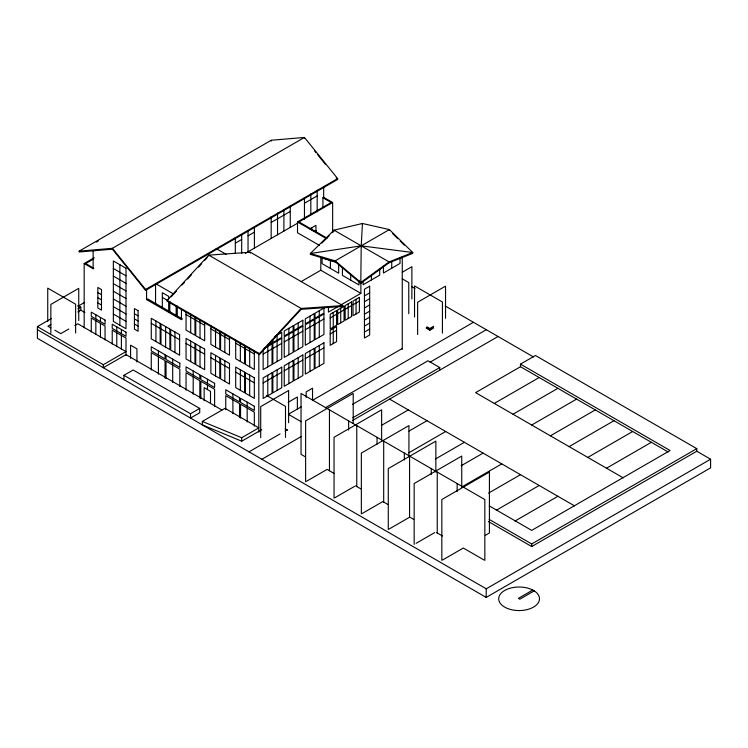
<?xml version="1.0" encoding="UTF-8"?>
<svg xmlns="http://www.w3.org/2000/svg" width="748" height="748" viewBox="0 0 748 748"><rect width="100%" height="100%" fill="white"/><g stroke="black" fill="none" stroke-linecap="round" stroke-linejoin="round"><path stroke-width="1.12" d="M362.453 224.353L362.453 223.493L361.219 245.849L360.788 283.342L389.054 262.782L412.709 253.366L412.709 252.506L389.39 229.58L362.453 223.493L334.029 230.15L310.373 253.497L310.373 254.357L335.169 261.735L360.788 283.342M167.103 300.359L208.757 255.124L250.412 252.263L342.762 305.586L342.762 306.446L301.107 309.307L259.453 354.543L167.103 301.22L167.103 300.359L259.453 353.673L259.453 354.543M171.04 296.956L176.537 290.981M182.035 285.007L184.401 282.445M187.542 279.032L191.469 274.768M198.538 267.083L201.689 263.67M204.83 260.257L207.187 257.695M259.453 353.673L301.107 308.438L342.762 305.586M321.799 243.091L329.139 235.844M332.393 232.628L334.029 231.02L334.029 230.15L389.054 261.922L412.709 252.506L361.219 245.849L310.373 253.497L335.169 260.865L360.788 282.482L389.054 261.922L389.054 262.782M112.396 249.178L79.176 252.001L79.176 251.141L271.225 140.259L304.445 137.436L337.638 178.594L337.638 179.464L145.579 290.346L112.396 249.178L112.396 248.317L304.445 137.436L304.445 138.296M96.352 242.081L98.381 240.912M84.169 327.82L84.169 263.539L94.285 257.695M93.734 258.883L85.665 263.539L93.893 268.289L93.145 268.728L84.169 263.539M488.322 521.506L531.706 546.545L696.781 451.24L710.6 459.216L710.6 467.855L486.2 597.409L37.4 338.302L37.4 326.642L51.247 318.648M77.895 306.287L84.589 302.416M50.892 324.464L47.9 326.193L50.873 327.914M77.848 308.905L80.84 307.176L80.84 310.196L77.848 311.925M68.797 328.998L60.784 333.636L54.838 330.195M74.819 325.53L77.82 323.791L126.001 351.607L103.327 364.697L37.4 326.642M145.579 290.346L145.579 289.476L337.638 178.594M235.321 243.165L241.679 239.491M248.037 235.826L254.395 232.151M271.178 222.455L290.252 211.45M304.464 203.241L317.18 195.901M146.58 289.345L146.58 299.574L147.702 298.929L182.559 319.05M322.921 207.486L322.921 197.762L323.669 197.332L332.645 202.512L332.645 232.142M319.49 245.428L297.508 232.74L297.508 221.941L331.149 202.512L322.921 197.762M332.645 202.512L299.004 221.941L327.091 238.163M245.307 253.376L297.835 223.044M309.84 228.897L315.955 225.372L315.955 232.609M314.254 231.384L315.955 230.403M123.925 375.3L133.135 369.98L199.725 408.427L199.725 412.746L190.516 418.057L190.516 413.747L123.925 375.3L123.925 379.619M301.145 281.594L320.808 270.243L360.873 293.366L360.873 282.445M274.553 336.581L281.753 332.421L281.753 337.46L272.852 342.603L272.852 339.583M267.793 345.52L272.048 343.061L272.048 340.041M264.072 348.512L272.048 343.902L272.048 364.454L263.137 369.596L263.137 350.055M338.264 306.428L328.428 312.103L328.428 306.82M340.228 305.287L360.873 293.366M402.302 272.225L411.877 266.69L411.877 298.948M263.137 354.075L272.048 348.933M272.852 348.475L281.753 343.332M284.231 341.901L293.132 336.759M293.936 336.291L302.846 331.149M305.315 329.728L314.225 324.585M315.03 324.118L323.94 318.975M364.444 295.899L369.68 292.87M330.205 317.937L336.572 314.263M337.685 313.618L344.052 309.943M345.165 309.298L351.532 305.623M353.019 304.763L359.386 301.089M364.444 301.715L369.68 298.686M364.444 307.952L369.68 304.932M190.516 413.747L199.725 408.427M330.205 333.963L336.572 330.289M364.444 314.197L369.68 311.177M364.444 320.153L369.68 317.133M263.137 382.948L272.048 377.805M272.852 377.338L281.753 372.195M284.231 370.774L293.132 365.632M293.936 365.164L302.846 360.022M305.315 358.601L314.225 353.458M315.03 352.991L323.94 347.848M364.444 326.109L369.68 323.089M202.325 421.433L224.998 408.333L258.827 427.865L241.726 437.73L202.325 421.433L202.325 424.883L241.726 441.189L261.707 429.651M364.444 332.065L369.68 329.045M288.158 402.293L297.367 396.973L297.367 409.006M433.56 326.343L429.82 328.503L427.014 326.885M426.267 327.315L429.82 329.372L433.373 327.315M426.267 328.185L429.82 330.233L433.373 328.185M301.435 406.716L288.326 414.28L301.201 421.713M402.265 348.503L312.533 400.311L312.533 388.212L306.175 391.887L306.175 397.356M249.019 451.839L280.07 433.915M285.082 431.016L287.082 429.866M325.371 407.754L473.419 322.285M352.439 404.397L428.006 360.77L439.759 367.558L439.759 370.148M261.884 459.272L301.098 436.626M430.035 362.191L486.284 329.718M352.794 417.758L439.759 367.558M352.682 420.413L498.037 336.497M381.358 425.453L408.286 409.913M306.596 481.235L327.1 469.398L333.945 473.353M668.114 451.96L520.486 366.726L520.486 364.136L535.437 355.496L696.781 448.65L696.781 451.24M409.034 431.072L426.986 420.703M520.486 366.726L475.606 392.635L623.234 477.869M408.782 452.811L445.686 431.502M494.306 403.434L539.186 377.516M335.02 497.644L354.552 486.368M435.458 459.001L464.386 442.302M513.006 414.224L557.886 388.315M362.322 513.409L382.826 501.571L387.716 504.395M461.142 465.761L483.086 453.092M531.706 425.023L576.586 399.114M389.25 528.958L409.754 517.111M461.89 486.92L501.786 463.891M550.406 435.822L595.286 409.913M488.566 493.11L520.486 474.69M569.106 446.612L613.986 420.703M416.103 543.329L434.653 532.623M496.298 510.239L539.186 485.48M587.806 457.411L632.686 431.502M442.807 559.869L463.311 548.032L483.853 559.897M485.405 535.278L489.416 532.959L489.416 472.044L441.834 499.524L441.834 560.439M514.998 521.038L557.886 496.279M606.506 468.211L651.386 442.302M489.201 519.421L531.706 543.955L696.781 448.65M37.4 329.662L486.247 588.807L710.6 459.216M532.754 590.069L518.373 598.372L519.813 599.204L534.194 590.901M79.176 251.141L112.396 248.317L145.579 289.476M336.6 262.483L322.089 257.966L322.089 263.642L338.676 273.216L338.676 264.25M402.19 278.789L408.763 282.585L408.763 313.692M411.952 286.793L414.972 288.541M445.2 305.997L533.418 356.918M297.508 221.941L326.483 238.668M520.486 364.136L670.086 450.502L531.706 530.397L489.248 505.882M216.191 248.588L226.148 254.339M389.586 399.114L574.614 505.938M173.48 293.945L155.556 283.595L155.556 304.053M113.35 268.513L126.001 275.816M162.325 297.386L167.776 300.537M186.046 314.553L194.957 319.695M195.761 320.163L204.672 325.305M210.88 328.886L219.781 334.029M220.595 334.496L229.496 339.639M235.704 343.22L244.615 348.362M245.419 348.83L254.329 353.972M113.35 276.077L126.001 283.38M146.58 299.574L181.437 319.695L181.437 309.476M113.35 283.632L126.001 290.935M113.35 291.187L126.001 298.489M113.35 298.938L126.001 306.241M151.264 323.342L160.175 328.484M160.988 328.961L169.899 334.104M170.703 334.562L179.614 339.704M186.046 343.426L194.957 348.568M195.761 349.036L204.672 354.178M210.88 357.759L219.781 362.902M220.595 363.369L229.496 368.512M235.704 372.093L244.615 377.235M245.419 377.703L254.329 382.845M97.838 292.608L101.485 294.703M134.434 313.73L138.081 315.834M97.838 297.741L101.485 299.845M113.35 306.68L126.001 313.982M134.434 318.872L138.081 320.976M266.428 395.374L285.502 406.388L285.502 437.486M97.838 302.884L101.485 304.978M134.434 324.006L138.081 326.109M113.35 314.048L126.001 321.35M77.923 305.493L80.84 307.176M80.84 310.196L84.889 312.533M285.11 428.716L287.7 430.212M305.044 456.663L301.033 454.345L301.033 393.429L484.835 499.542L484.835 560.458M355.524 485.807L360.77 488.837M410.568 517.588L413.672 519.374M436.617 532.623L442.479 536.007M221.969 410.044L126.001 354.636L103.327 367.726L103.327 364.697M392.728 233.722L397.721 238.631M400.217 241.09L404.378 245.185M314.553 150.825L315.993 152.62M317.433 154.406L325.371 164.251M336.189 177.669L337.638 179.464M531.706 543.955L531.706 546.545M486.2 588.779L486.2 597.409M461.74 487.098L461.74 456.065L414.158 483.545L414.158 544.46M457.159 483.563L457.159 491.614M445.537 318.386L445.537 286.129L417.636 302.239L417.636 334.487M442.423 333.131L442.423 302.024L414.532 285.914L414.532 317.021M437.243 472.072L437.243 532.987M435.86 472.156L435.86 441.124L388.277 468.603L388.277 529.519M431.278 468.622L431.278 474.372M429.82 329.372L429.82 330.233M409.567 456.093L409.567 517.008M408.932 456.617L408.932 425.584L361.349 453.054L361.349 513.97M404.35 453.082L404.35 459.973M402.265 256.499L402.265 349.335M400.021 257.751L400.021 263.427L383.444 273.001L383.444 266.279M391.728 261.454L391.728 268.214M389.39 230.449L389.39 229.58L335.169 260.865L335.169 261.735M383.687 441.152L383.687 502.067M381.63 439.702L381.63 409.82L334.047 437.29L334.047 498.205M379.704 268.439L379.704 275.161L363.117 284.736L363.117 281.323M377.048 437.318L377.048 444.209M371.41 275.442L371.41 279.948M361.219 245.849L361.219 246.718M359.003 280.406L359.003 284.951L342.416 275.376L342.416 267.532M356.759 425.603L356.759 486.518M356.057 299.322L356.057 313.992M353.206 423.293L353.206 393.411L305.623 420.881L305.623 481.796M350.709 274.535L350.709 280.163M348.624 420.909L348.624 430.1M348.203 303.856L348.203 318.526M340.723 308.167L340.723 322.846M333.243 312.486L333.243 327.156M333.243 328.512L333.243 343.575M330.382 260.547L330.382 268.429M329.457 409.839L329.457 470.754M323.669 187.103L323.669 197.332M320.808 257.134L320.808 270.243M319.284 310.757L319.284 315.796M319.284 316.628L319.284 337.18M319.284 345.501L319.284 366.053M317.18 190.188L317.18 211.88M311.71 227.822L311.71 229.832M310.822 193.863L310.822 214.405M309.971 316.133L309.971 321.163M309.971 322.005L309.971 342.556M309.971 350.877L309.971 371.429M304.464 197.537L304.464 219.22M301.107 309.307L301.107 308.438L208.757 255.124L208.757 255.984M298.19 322.93L298.19 327.97M298.19 328.802L298.19 349.363M298.19 357.675L298.19 378.226M290.252 205.737L290.252 227.42M288.878 328.307L288.878 333.346M288.878 334.178L288.878 354.73M288.878 363.051L288.878 383.602M288.616 422.751L288.616 390.493L260.715 406.603L260.715 437.702M283.894 209.412L283.894 231.095M277.536 213.077L277.536 234.769M277.106 335.113L277.106 340.144M277.106 340.985L277.106 361.536M277.106 369.858L277.106 390.409M271.225 140.259L271.225 141.12M271.178 216.752L271.178 238.434M267.793 346.361L267.793 366.913M267.793 375.225L267.793 395.776M258.827 353.234L258.827 432.157M254.395 227.588L254.395 248.13M254.329 350.952L254.329 369.493L245.419 364.351L245.419 345.81M254.329 426.079L254.329 412.167L240.547 404.21L240.547 418.123M250.412 252.263L250.412 253.133M249.673 348.269L249.673 366.801M249.673 375.122L249.673 395.673M248.037 231.254L248.037 251.796M247.186 402.144L247.186 406.314M247.186 408.043L247.186 421.956M244.615 345.342L244.615 363.883L235.704 358.741L235.704 340.2M241.679 234.928L241.679 253.189M241.726 437.73L241.726 441.189M240.36 342.893L240.36 361.434M240.36 369.746L240.36 390.297M239.538 417.543L239.538 403.63L225.756 395.673L225.756 409.586M235.321 237.453L235.321 253.432M232.899 393.897L232.899 398.067M232.899 399.797L232.899 413.709M229.496 336.619L229.496 355.16L220.595 350.017L220.595 331.476M224.839 333.935L224.839 352.467M224.839 360.788L224.839 381.34M219.781 331.009L219.781 349.55L210.88 344.407L210.88 325.866M215.536 328.559L215.536 347.091M215.536 355.412L215.536 375.964M214.611 406.632L214.611 389.231L200.829 381.274L200.829 398.675M210.506 403.368L210.506 391.335L204.148 387.66L204.148 400.788M207.477 379.217L207.477 383.387M207.477 385.108L207.477 389.577M204.672 322.285L204.672 340.826L195.761 335.684L195.761 317.143M200.015 319.592L200.015 338.133M200.015 346.455L200.015 367.006M199.828 398.095L199.828 380.704L186.046 372.747L186.046 390.138M194.957 316.675L194.957 335.216L186.046 330.074L186.046 311.533M193.19 370.971L193.19 375.141M193.19 376.87L193.19 394.261M190.703 314.225L190.703 332.757M190.703 341.079L190.703 361.63M179.829 386.557L179.829 369.157L166.047 361.2L166.047 378.6M177.285 306.026L177.285 316.675M176.163 306.147L176.163 315.993M174.957 331.99L174.957 352.542M172.695 359.134L172.695 363.304M172.695 365.033L172.695 382.434M169.805 301.379L169.805 312.327M168.683 299.181L168.683 296.358L162.325 292.692L162.325 308.036M168.683 302.127L168.683 311.701M165.645 326.614L165.645 347.166M165.046 378.021L165.046 360.62L151.264 352.663L151.264 370.064M158.408 350.887L158.408 355.057M158.408 356.787L158.408 374.187M155.921 320.995L155.921 341.546M136.94 361.985L136.94 348.858L130.582 345.193L130.582 358.32M126.001 355.468L126.001 338.077L112.219 330.12L112.219 344.033M121.391 329.513L121.391 333.683M121.391 335.413L121.391 349.335M119.876 264.727L119.876 325.184M116.782 326.857L116.782 331.027M116.782 332.748L116.782 346.67M105.057 339.901L105.057 325.978L91.275 318.022L91.275 331.944M100.447 317.423L100.447 321.593M100.447 323.323L100.447 337.236M95.838 314.758L95.838 318.929M95.838 320.658L95.838 334.58M93.145 250.543L93.145 268.728M78.746 320.583L78.746 288.335L50.845 304.436L50.845 333.234M75.632 333.028L75.632 304.221L47.741 288.12L47.741 321.528M293.132 325.857L284.231 330.999L284.231 336.03L293.132 330.887L293.132 325.857M302.846 320.247L293.936 325.389L293.936 330.42L302.846 325.277L302.846 320.247M314.225 313.683L305.315 318.826L305.315 323.856L314.225 318.713L314.225 313.683M323.94 308.073L315.03 313.216L315.03 318.246L323.94 313.103L323.94 308.073M369.68 286.204L364.444 289.224L364.444 338.021L369.68 335.001L369.68 286.204M281.753 338.292L272.852 343.435L272.852 363.986L281.753 358.844L281.753 338.292M293.132 331.729L284.231 336.871L284.231 357.422L293.132 352.28L293.132 331.729M302.846 326.119L293.936 331.261L293.936 351.812L302.846 346.67L302.846 326.119M314.225 319.555L305.315 324.697L305.315 345.249L314.225 340.106L314.225 319.555M323.94 313.945L315.03 319.087L315.03 339.639L323.94 334.496L323.94 313.945M336.572 310.57L330.205 314.244L330.205 328.914L336.572 325.24L336.572 310.57M344.052 306.25L337.685 309.924L337.685 324.595L344.052 320.92L344.052 306.25M351.532 301.93L345.165 305.605L345.165 320.275L351.532 316.6L351.532 301.93M359.386 297.395L353.019 301.07L353.019 315.74L359.386 312.066L359.386 297.395M336.572 326.596L330.205 330.27L330.205 345.324L336.563 341.658L336.572 326.596M272.048 372.775L263.137 377.918L263.137 398.469L272.048 393.326L272.048 372.775M281.753 367.165L272.852 372.308L272.852 392.859L281.753 387.716L281.753 367.165M293.132 360.601L284.231 365.744L284.231 386.295L293.132 381.153L293.132 360.601M302.846 354.991L293.936 360.134L293.936 380.685L302.846 375.543L302.846 354.991M314.225 348.418L305.315 353.561L305.315 374.112L314.225 368.979L314.225 348.418M323.94 342.818L315.03 347.96L315.03 368.512L323.94 363.369L323.94 342.818M533.52 590.462L531.51 589.443A20.402 11.781 0 0 0 499.178 596.24A20.402 11.781 0 0 0 523.506 610.284A20.402 11.781 0 0 0 535.278 591.612L533.52 590.462M126.001 268.261L113.35 260.959L113.35 321.416L126.001 328.718L126.001 268.261M101.485 289.57L97.838 287.466L97.838 308.017L101.485 310.121L101.485 289.57M138.081 310.691L134.434 308.597L134.434 329.148L138.081 331.252L138.081 310.691M160.175 323.454L151.264 318.311L151.264 338.863L160.175 344.005L160.175 323.454M169.899 329.064L160.988 323.921L160.988 344.473L169.899 349.615L169.899 329.064M179.614 334.674L170.703 329.531L170.703 350.083L179.614 355.225L179.614 334.674M194.957 343.538L186.046 338.395L186.046 358.947L194.957 364.089L194.957 343.538M204.672 349.138L195.761 343.996L195.761 364.547L204.672 369.69L204.672 349.138M219.781 357.871L210.88 352.729L210.88 373.28L219.781 378.423L219.781 357.871M229.496 363.472L220.595 358.339L220.595 378.89L229.496 384.033L229.496 363.472M244.615 372.205L235.704 367.062L235.704 387.614L244.615 392.756L244.615 372.205M254.329 377.815L245.419 372.672L245.419 393.224L254.329 398.366L254.329 377.815M105.057 320.088L91.275 312.131L91.275 316.301L105.057 324.258L105.057 320.088M126.001 332.177L112.219 324.221L112.219 328.391L126.001 336.348L126.001 332.177M165.046 354.72L151.264 346.763L151.264 350.934L165.046 358.89L165.046 354.72M179.829 363.257L166.047 355.3L166.047 359.47L179.829 367.427L179.829 363.257M199.828 374.804L186.046 366.847L186.046 371.017L199.828 378.974L199.828 374.804M214.611 383.341L200.829 375.384L200.829 379.554L214.611 387.511L214.611 383.341M239.538 397.73L225.756 389.773L225.756 393.944L239.538 401.9L239.538 397.73M254.329 406.267L240.547 398.31L240.547 402.48L254.329 410.437L254.329 406.267"/></g></svg>
